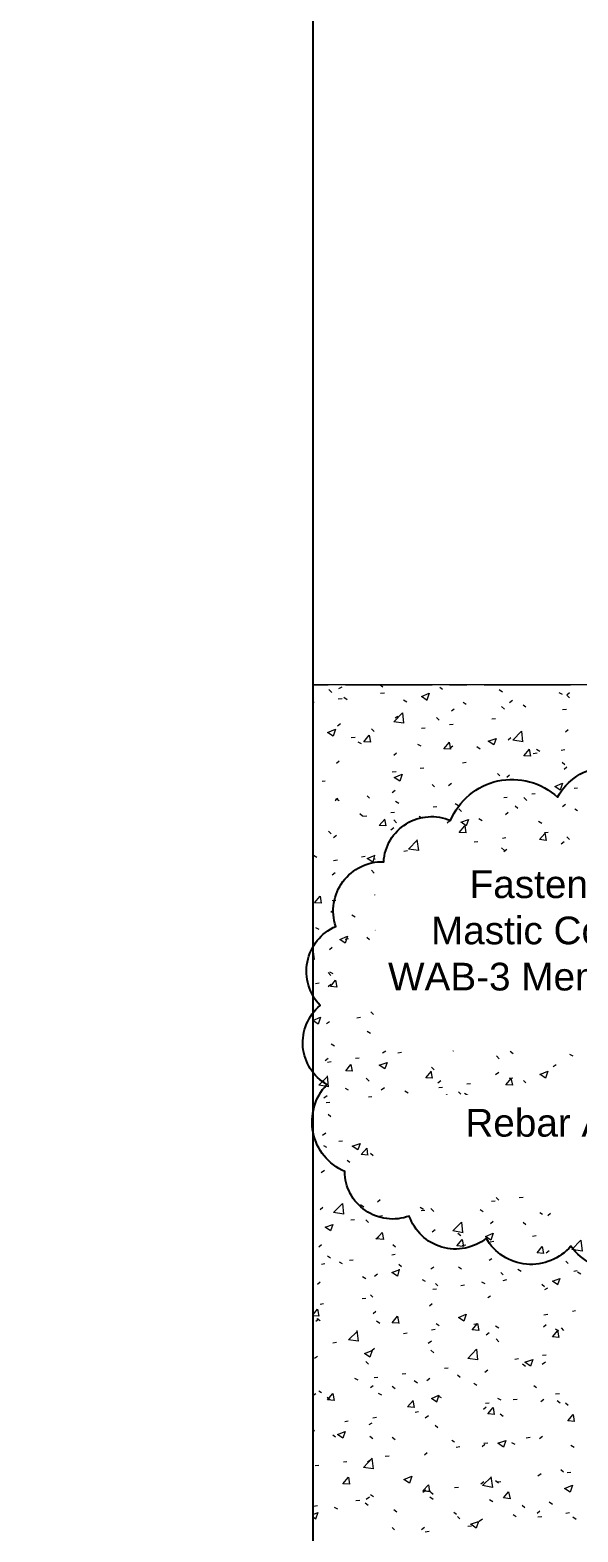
# Model space of a CAD drawing. Header units: inches. Extents: x -257 to 21868, y -296 to 108.
# Drawn here: x 213.06 to 220.97, y 13.02 to 34.7 of the extents above; entities that cross this region are included whole.
import ezdxf
from ezdxf import colors
from ezdxf.entities.mleader import LeaderData, LeaderLine
from ezdxf.enums import TextEntityAlignment as Align
from ezdxf.math import Vec2, Vec3

# ---------------------------------------------------------------- set-up
doc = ezdxf.new("R2010")
doc.units = ezdxf.units.IN
doc.header["$MEASUREMENT"] = 0
doc.linetypes.add('CENTER', pattern=[2, 1.25, -0.25, 0.25, -0.25])
doc.layers.get('Defpoints').update_dxf_attribs({"color": 3})
doc.layers.add('NSE-Border', color=156, linetype='Continuous', plot=False)
for name, color, linetype, lineweight in [('NSE-By_Others', 8, 'Continuous', 0), ('NSE-Call-Outs', 171, 'Continuous', 13), ('NSE-Elev-Title', 51, 'Continuous', 40), ('NSE-Grid', 6, 'CENTER', 13)]:
    doc.layers.add(name, color=color, linetype=linetype, lineweight=lineweight)
doc.layers.add('NSE-Detail Border', color=7, linetype='Continuous')
doc.styles.add('004 - NSSM - Standard', font='arial.ttf', dxfattribs={"height": 0.4})
doc.styles.add('008 - NSSM - Standard', font='arial.ttf', dxfattribs={"height": 0.8})

# ---------------------------------------------------------------- blocks, each defined once
blk = doc.blocks.new('*U11')
at = {"layer": 'NSE-Border', "ltscale": 0.0625, "const_width": 0.1}
blk.add_lwpolyline([(0, 0), (8.1719, 0), (8.1719, 11.3125), (0, 11.3125)], close=True, dxfattribs=at)
at = {"layer": 'Defpoints', "style": '008 - NSSM - Standard'}
blk.add_attdef('DETAIL_NUMBER', text='', height=0.1625, dxfattribs=at).set_placement((0.6562, 0.5668), align=Align.MIDDLE_CENTER)
at = {"layer": 'NSE-Elev-Title', "style": '004 - NSSM - Standard'}
for tag, p in [('DETAIL_DESCRIPTION', (1, 0.6293)), ('ARCH_REF', (1.8042, 0.4043))]:
    blk.add_attdef(tag, p, '', height=0.1, dxfattribs=at)
blk = doc.blocks.new('*U41')
blk.add_wipeout([(12, 6.4), (12, -28.069), (0, -28.069), (0, 6.4)])
at = {"layer": 'Defpoints', "transparency": 33554457}
blk.add_lwpolyline([(0, 6.4), (12, 6.4), (12, -28.069), (0, -28.069)], close=True, dxfattribs=at)

msp = doc.modelspace()

# ---------------------------------------------------------------- linework, layer by layer
at = {"layer": 'NSE-By_Others'}
msp.add_line((232.19836, 25.24386), (215.60623, 25.24386), dxfattribs=at)
for points in [[(216.4726, 25.15652), (216.39196, 25.21028), (216.48604, 25.24388)], [(216.46588, 25.15652), (216.49948, 25.24388)], [(217.37314, 25.17668), (217.41346, 25.13636)], [(217.51427, 25.19012), (217.56131, 25.217)], [(218.11239, 25.24388), (218.15271, 25.217)], [(218.9726, 25.21028), (219.01293, 25.1834)], [(219.83282, 25.17668), (219.87986, 25.14308)], [(216.43228, 25.01539), (216.4726, 24.97506)], [(216.70782, 25.10947), (216.72798, 24.9549), (216.58685, 24.98179), (216.71454, 25.10947)], [(216.68094, 25.06915), (216.72126, 25.09603)], [(216.72798, 25.10275), (216.77502, 25.07587)], [(217.10432, 24.98851), (217.15809, 24.99523)], [(217.50755, 25.04227), (217.56131, 25.04899)], [(217.58819, 25.06915), (217.63524, 25.03555)], [(218.11911, 25.12291), (218.17287, 25.12963)], [(218.44841, 25.02883), (218.49545, 25.00195)], [(218.71051, 25.07587), (218.81803, 25.12291), (218.78443, 25.02211)], [(218.71051, 25.08259), (218.79115, 25.02211)], [(219.30862, 24.99523), (219.35567, 24.96834)], [(219.86642, 24.93474), (219.90674, 24.89442)], [(219.98067, 24.98851), (220.02099, 25.02211)], [(220.17556, 24.9549), (220.21588, 24.92802)], [(220.69303, 25.13636), (220.74008, 25.10947)], [(220.80728, 25.10275), (220.8476, 25.13636)], [(220.80728, 25.09603), (220.8476, 25.05571)], [(216.08282, 24.8541), (216.13658, 24.86082)], [(218.32744, 24.76673), (218.36776, 24.79361)], [(218.92556, 24.77345), (218.96588, 24.73313)], [(219.14061, 24.86754), (219.18094, 24.90114)], [(219.72529, 24.75329), (219.77905, 24.76001)], [(220.7468, 24.8877), (220.80056, 24.89442)], [(216.66077, 24.53152), (216.7011, 24.56512)], [(217.49411, 24.65248), (217.54115, 24.68609)], [(217.9847, 24.61216), (218.02502, 24.57184)], [(218.71051, 24.61888), (218.76427, 24.6256)], [(219.11373, 24.67265), (219.1675, 24.67937)], [(220.17556, 24.42399), (220.02771, 24.44415), (220.1554, 24.57856), (220.16884, 24.42399)], [(220.78712, 24.56512), (220.82744, 24.59872)], [(216.06938, 24.49791), (216.1097, 24.47103)], [(216.1097, 24.28958), (216.1433, 24.24926)], [(216.68094, 24.35679), (216.7347, 24.36351)], [(216.92959, 24.46431), (216.97663, 24.43743)], [(217.05056, 24.45087), (217.08416, 24.41055)], [(217.08416, 24.40383), (217.13793, 24.41055)], [(217.69572, 24.48447), (217.74948, 24.49119)], [(217.78981, 24.42399), (217.83685, 24.39711)], [(218.65002, 24.39039), (218.69706, 24.36351)], [(219.10701, 24.41727), (219.12717, 24.31646), (219.03309, 24.32318), (219.11373, 24.41727)], [(219.12045, 24.3299), (219.16077, 24.36351)], [(219.51024, 24.35679), (219.55728, 24.32318)], [(219.96051, 24.45087), (220.00083, 24.48447)], [(220.26293, 24.31646), (220.28309, 24.21566), (220.189, 24.22238), (220.26965, 24.31646)], [(220.37045, 24.31646), (220.4175, 24.28958)], [(220.72663, 24.30302), (220.7804, 24.30974)], [(217.48067, 24.11485), (217.52099, 24.14845)], [(218.30728, 24.2291), (218.3476, 24.2627)], [(219.3019, 24.12157), (219.35567, 24.12829)], [(220.32341, 24.25598), (220.37717, 24.2627)], [(220.74008, 24.12829), (220.7804, 24.09469)], [(216.64061, 23.99388), (216.68094, 24.02748)], [(217.27233, 23.85275), (217.31938, 23.85947)], [(218.28712, 23.98716), (218.34088, 23.99388)], [(218.69034, 24.04093), (218.74411, 24.04765)], [(219.80594, 23.967), (219.83954, 23.9334)], [(219.94034, 23.91324), (219.98067, 23.94684)], [(220.76696, 24.02748), (220.80728, 24.06109)], [(216.25755, 23.71834), (216.30459, 23.72506)], [(216.61373, 23.6377), (216.66077, 23.61082)], [(216.66077, 23.77211), (216.71454, 23.77883)], [(217.92422, 23.64442), (217.95782, 23.61082)], [(218.28712, 23.69146), (218.32744, 23.72506)], [(218.86508, 23.80571), (218.89868, 23.77211)], [(219.10029, 23.79227), (219.14061, 23.82587)], [(220.30325, 23.6713), (220.35029, 23.67802)], [(220.91481, 23.75195), (220.96185, 23.75867)], [(216.09626, 23.45625), (216.13658, 23.42937)], [(216.62045, 23.45625), (216.66077, 23.48985)], [(216.95647, 23.42265), (216.9968, 23.39576)], [(217.04384, 23.33528), (216.96319, 23.38904), (217.07072, 23.42937)], [(216.98336, 23.48313), (217.01696, 23.44953)], [(217.03712, 23.33528), (217.07072, 23.43609)], [(217.46051, 23.57722), (217.50083, 23.61082)], [(217.47395, 23.6041), (217.52099, 23.57722)], [(218.33416, 23.56377), (218.3812, 23.53689)], [(218.87852, 23.48313), (218.93228, 23.48985)], [(219.19438, 23.53017), (219.24142, 23.50329)], [(219.24814, 23.45625), (219.28846, 23.41593)], [(219.90002, 23.61754), (219.94706, 23.62426)], [(220.06131, 23.49657), (220.10163, 23.46297)], [(220.189, 23.61754), (220.22932, 23.57722)], [(220.7468, 23.48985), (220.78712, 23.52345)], [(220.92153, 23.45625), (220.96185, 23.42937)], [(216.0425, 23.32184), (216.0761, 23.28824)], [(216.84223, 23.21431), (216.89599, 23.22103)], [(217.01696, 23.4092), (217.03712, 23.3084), (216.94303, 23.31512), (217.02368, 23.4092)], [(217.81669, 23.38904), (217.85701, 23.35544)], [(217.86373, 23.34872), (217.9175, 23.35544)], [(218.17287, 23.3084), (218.19303, 23.20759), (218.09895, 23.21431), (218.17959, 23.3084)], [(218.26696, 23.40248), (218.32072, 23.4092)], [(218.30728, 23.29496), (218.3476, 23.25463)], [(218.6769, 23.34872), (218.72395, 23.32184)], [(219.08013, 23.25463), (219.12045, 23.28824)], [(219.35567, 23.10679), (219.25486, 23.11351), (219.33551, 23.20759), (219.34895, 23.10679)], [(219.27502, 23.26136), (219.38927, 23.30168), (219.35567, 23.20759), (219.28174, 23.26136)], [(219.53712, 23.31512), (219.58416, 23.28824)], [(219.92018, 23.3756), (219.96051, 23.4092)], [(220.39733, 23.2748), (220.44438, 23.24791)], [(216.23739, 23.13367), (216.28443, 23.14039)], [(217.36642, 23.13367), (217.40674, 23.09334)], [(217.44034, 23.03958), (217.48067, 23.07318)], [(218.26696, 23.15383), (218.30728, 23.18743)], [(218.6433, 23.00598), (218.66346, 22.85141), (218.52233, 22.87157), (218.65002, 23.00598)], [(219.46991, 22.9791), (219.52368, 22.98582)], [(219.87986, 23.03286), (219.9269, 23.03958)], [(220.49142, 23.10679), (220.51158, 22.99926), (220.41077, 23.0127), (220.49142, 23.10006)], [(220.4847, 23.11351), (220.53846, 23.12023)], [(220.72663, 22.95222), (220.76696, 22.98582)], [(220.80728, 23.05302), (220.8476, 23.0127)], [(216.29115, 22.81781), (216.33819, 22.79093)], [(216.42556, 22.97238), (216.46588, 22.93205)], [(216.60029, 22.91861), (216.64061, 22.95222)], [(217.15137, 22.7842), (217.19841, 22.75732)], [(217.84357, 22.76404), (217.89733, 22.77076)], [(218.03174, 22.7842), (218.00486, 22.6834), (217.92422, 22.73716), (218.03846, 22.7842)], [(218.45513, 22.84469), (218.50889, 22.85141)], [(219.86642, 22.89173), (219.90674, 22.85141)], [(219.90002, 22.83797), (219.94034, 22.87157)], [(216.41884, 22.57587), (216.4726, 22.58259)], [(217.44034, 22.71028), (217.49411, 22.717)], [(217.9847, 22.56915), (218.02502, 22.52883)], [(218.0183, 22.74388), (218.05862, 22.717)], [(218.2468, 22.61619), (218.28712, 22.6498)], [(218.87852, 22.71028), (218.91884, 22.6834)], [(218.92556, 22.73044), (218.96588, 22.69012)], [(219.05997, 22.717), (219.10701, 22.7506)], [(219.73873, 22.67668), (219.77905, 22.64308)], [(220.36373, 22.73716), (220.38389, 22.58259), (220.24276, 22.60947), (220.37045, 22.73716)], [(220.32341, 22.55571), (220.24276, 22.60947), (220.35701, 22.65652)], [(220.31669, 22.55571), (220.35029, 22.65652)], [(220.59895, 22.63636), (220.64599, 22.60947)], [(216.58013, 22.38098), (216.62045, 22.41458)], [(217.04384, 22.40786), (217.08416, 22.36754)], [(217.42018, 22.50195), (217.46051, 22.53555)], [(219.04653, 22.34738), (219.10029, 22.3541)], [(219.44975, 22.39442), (219.50352, 22.40114)], [(219.87986, 22.30705), (219.92018, 22.33394)], [(220.06131, 22.47506), (220.11508, 22.48179)], [(220.70647, 22.41458), (220.7468, 22.44818)], [(216.08282, 22.29361), (216.10298, 22.19281), (216.00889, 22.19953), (216.08954, 22.29361)], [(216.10298, 22.24657), (216.1433, 22.20625)], [(216.68094, 22.26673), (216.64733, 22.16593), (216.56669, 22.21969), (216.68094, 22.26001)], [(217.26561, 22.092), (217.16481, 22.09872), (217.24545, 22.19281), (217.25889, 22.092)], [(217.42018, 22.13232), (217.47395, 22.13904)], [(218.03174, 22.21297), (218.08551, 22.21969)], [(219.03981, 22.18609), (219.08685, 22.21297)], [(215.98201, 21.99791), (216.02233, 21.96431)], [(215.99545, 21.94415), (216.04922, 21.95087)], [(216.84223, 21.95759), (216.88255, 21.93071)], [(217.01696, 22.07856), (217.07072, 22.08528)], [(217.40002, 21.96431), (217.44034, 21.99791)], [(217.70244, 21.92399), (217.74948, 21.89711)], [(218.22663, 22.07856), (218.26696, 22.11216)], [(219.79922, 21.93071), (219.83954, 21.89039)], [(220.65943, 21.97775), (220.71319, 21.98447)], [(220.68631, 21.88367), (220.73336, 21.91055)], [(220.74008, 22.092), (220.7804, 22.05168)], [(216.31803, 21.77614), (216.36508, 21.74926)], [(216.55997, 21.84334), (216.60029, 21.87695)], [(217.17825, 21.74254), (217.22529, 21.71566)], [(218.03846, 21.70894), (218.08551, 21.67533)], [(218.56266, 21.88367), (218.6097, 21.85679)], [(218.62314, 21.70894), (218.6769, 21.71566)], [(218.85836, 21.76942), (218.89868, 21.7291)], [(219.02637, 21.7627), (219.08013, 21.76942)], [(219.42287, 21.85006), (219.46991, 21.82318)], [(219.63793, 21.84334), (219.69169, 21.85006)], [(219.8597, 21.76942), (219.90002, 21.7963)], [(220.28309, 21.81646), (220.33013, 21.78286)], [(216.9968, 21.49388), (217.05056, 21.5006)], [(217.60836, 21.57453), (217.6554, 21.58125)], [(217.9175, 21.60141), (217.95782, 21.56781)], [(218.20647, 21.54093), (218.2468, 21.57453)], [(218.9054, 21.66861), (218.94572, 21.64173)], [(219.01965, 21.64845), (219.06669, 21.67533)], [(219.76561, 21.63501), (219.80594, 21.60141)], [(220.18228, 21.57453), (220.2226, 21.54093)], [(220.62583, 21.59469), (220.66615, 21.56781)], [(216.03577, 21.27883), (216.0761, 21.24523)], [(216.53981, 21.30571), (216.58685, 21.33931)], [(216.59357, 21.44012), (216.64061, 21.44684)], [(216.97663, 21.44012), (217.01696, 21.40652)], [(217.37986, 21.42668), (217.42018, 21.46028)], [(218.30056, 21.25195), (218.34088, 21.21162)], [(219.24142, 21.41324), (219.28174, 21.37291)], [(219.83954, 21.23179), (219.87986, 21.26539)], [(220.23604, 21.33931), (220.28309, 21.34603)], [(220.63927, 21.39308), (220.69303, 21.3998)], [(220.66615, 21.34603), (220.71319, 21.37291)], [(216.28443, 21.09066), (216.25755, 20.99657), (216.1769, 21.05033), (216.29115, 21.09066)], [(216.51965, 21.1377), (216.56669, 21.11082)], [(217.3597, 21.09066), (217.40002, 21.05033)], [(217.37986, 21.1041), (217.4269, 21.07722)], [(218.18631, 21.00329), (218.23336, 21.03689)], [(218.19975, 21.07049), (218.25352, 21.07722)], [(218.24008, 21.06377), (218.28712, 21.03689)], [(218.60298, 21.12426), (218.65674, 21.13098)], [(218.99948, 21.11082), (219.04653, 21.14442)], [(219.21454, 21.2049), (219.2683, 21.21162)], [(216.41884, 20.92937), (216.45916, 20.88904)], [(216.57341, 20.85544), (216.62045, 20.86216)], [(217.17825, 20.93609), (217.23201, 20.94281)], [(217.3597, 20.88904), (217.40002, 20.92265)], [(218.5761, 20.86888), (218.49545, 20.92265), (218.6097, 20.96297)], [(218.56938, 20.86888), (218.60298, 20.96297)], [(219.10029, 21.03017), (219.14733, 21.00329)], [(219.8597, 20.84872), (219.90002, 20.8084)], [(219.96051, 20.99657), (220.00755, 20.96297)], [(220.57879, 20.90248), (220.59895, 20.74791), (220.45782, 20.76808), (220.58551, 20.90248)], [(220.64599, 20.8084), (220.69303, 20.842)], [(220.80056, 21.01001), (220.84088, 20.97641)], [(220.89465, 20.74119), (220.814, 20.79496), (220.92153, 20.83528), (220.88793, 20.74119)], [(220.82072, 20.83528), (220.87448, 20.842)], [(220.82744, 20.95625), (220.86776, 20.92937)], [(216.16346, 20.80168), (216.21723, 20.8084)], [(216.51965, 20.76808), (216.56669, 20.80168)], [(218.91884, 20.68743), (218.95916, 20.64711)], [(218.98604, 20.57318), (219.02637, 20.60679)], [(219.77905, 20.78152), (219.79922, 20.67399), (219.70513, 20.68743), (219.77905, 20.7748)], [(219.80594, 20.70087), (219.8597, 20.70759)], [(219.81938, 20.69415), (219.8597, 20.72775)], [(220.21588, 20.75463), (220.26293, 20.76136)], [(220.93497, 20.67399), (220.95513, 20.57318), (220.86104, 20.58662), (220.94169, 20.67399)], [(217.33954, 20.35813), (217.37986, 20.38501)], [(217.77637, 20.43877), (217.83013, 20.44549)], [(217.97798, 20.52614), (218.0183, 20.48582)], [(218.16615, 20.46566), (218.21319, 20.49926)], [(218.17959, 20.48582), (218.23336, 20.49254)], [(218.79115, 20.56646), (218.84491, 20.57318)], [(216.09626, 20.20356), (216.13658, 20.16324)], [(216.1433, 20.22372), (216.19706, 20.23044)], [(216.20379, 20.31781), (216.25083, 20.2842)], [(216.49948, 20.23716), (216.54653, 20.26404)], [(216.75486, 20.30437), (216.80862, 20.31109)], [(217.03712, 20.36485), (217.07744, 20.32453)], [(217.064, 20.27748), (217.11104, 20.2506)], [(217.92422, 20.24388), (217.97126, 20.217)], [(218.79115, 20.20356), (218.83147, 20.17668)], [(219.65137, 20.16996), (219.69169, 20.14308)], [(219.79922, 20.15652), (219.84626, 20.19012)], [(220.39733, 20.20356), (220.4511, 20.21028)], [(220.63255, 20.27076), (220.67287, 20.30437)], [(216.54653, 20.09603), (216.59357, 20.06915)], [(217.40674, 20.06243), (217.45379, 20.03555)], [(218.14599, 19.93474), (218.19303, 19.96162)], [(218.26696, 20.02883), (218.314, 19.99523)], [(218.96588, 20.03555), (219.0062, 20.06915)], [(219.12717, 19.98851), (219.17422, 19.96162)], [(219.38255, 20.06915), (219.43631, 20.07587)], [(219.78577, 20.12291), (219.83954, 20.12963)], [(219.98739, 19.9549), (220.03443, 19.9213)], [(220.51158, 20.13636), (220.55862, 20.10275)], [(220.73336, 20.04899), (220.77368, 20.00867)], [(216.48604, 19.69953), (216.52637, 19.73313)], [(217.31938, 19.82049), (217.3597, 19.8541)], [(217.35298, 19.80033), (217.40674, 19.80705)], [(217.7562, 19.8541), (217.80997, 19.86082)], [(218.36776, 19.93474), (218.42153, 19.94146)], [(219.7925, 19.8877), (219.83282, 19.84738)], [(220.61239, 19.73313), (220.65271, 19.76673)], [(220.8476, 19.91458), (220.89465, 19.8877)], [(216.33147, 19.66593), (216.38524, 19.67265)], [(217.37314, 19.44415), (217.22529, 19.46431), (217.35298, 19.592)], [(217.36642, 19.44415), (217.35298, 19.59872)], [(217.91077, 19.56512), (217.9511, 19.5248)], [(218.84491, 19.66593), (218.86508, 19.56512), (218.77099, 19.57184), (218.85163, 19.66593)], [(218.85163, 19.72641), (218.89196, 19.68609)], [(218.94572, 19.49791), (218.98604, 19.53152)], [(219.77905, 19.61888), (219.8261, 19.65248)], [(220.00083, 19.56512), (220.02099, 19.46431), (219.9269, 19.47103), (220.00755, 19.56512)], [(219.97395, 19.56512), (220.02771, 19.57184)], [(220.18228, 19.53152), (220.21588, 19.49791)], [(220.4175, 19.61888), (220.53174, 19.66593), (220.49814, 19.56512), (220.4175, 19.6256)], [(216.74814, 19.45759), (216.78846, 19.43071)], [(216.96991, 19.40383), (217.01024, 19.36351)], [(217.29922, 19.28286), (217.34626, 19.31646)], [(217.60836, 19.42399), (217.64868, 19.39711)], [(217.94438, 19.2963), (217.99142, 19.30302)], [(218.12583, 19.39711), (218.17287, 19.43071)], [(218.46857, 19.38367), (218.51561, 19.35679)], [(218.95244, 19.19549), (219.07341, 19.3299), (219.09357, 19.17533), (218.94572, 19.19549)], [(218.95916, 19.43071), (219.01293, 19.43743)], [(219.24142, 19.37023), (219.27502, 19.33662)], [(219.32879, 19.35006), (219.37583, 19.32318)], [(219.36239, 19.48447), (219.41615, 19.49119)], [(220.189, 19.31646), (220.23604, 19.28286)], [(216.02905, 19.24254), (216.06938, 19.20222)], [(216.46588, 19.16189), (216.5062, 19.19549)], [(216.82879, 19.17533), (216.74814, 19.2291), (216.85567, 19.27614), (216.82206, 19.17533)], [(216.92959, 19.16189), (216.97663, 19.16861)], [(217.33282, 19.21566), (217.38658, 19.22238)], [(218.30056, 19.20894), (218.34088, 19.17533)], [(219.14733, 19.04765), (219.06669, 19.10141), (219.17422, 19.14845), (219.14061, 19.04765)], [(219.75889, 19.08125), (219.80594, 19.11485)], [(220.59223, 19.19549), (220.63255, 19.2291)], [(216.41884, 18.88636), (216.45916, 18.84603)], [(217.3597, 19.04765), (217.40002, 19.01404)], [(218.11239, 18.85947), (218.15271, 18.89308)], [(218.92556, 18.96028), (218.96588, 18.99388)], [(219.55056, 18.92668), (219.60432, 18.9334)], [(220.57206, 19.06109), (220.61911, 19.06781)], [(220.79384, 18.967), (220.83416, 18.9334)], [(216.44572, 18.62426), (216.48604, 18.65786)], [(216.75486, 18.65786), (216.77502, 18.55705), (216.68094, 18.56377), (216.76158, 18.65786)], [(217.27905, 18.74523), (217.3261, 18.77883)], [(217.51427, 18.65786), (217.56803, 18.66458)], [(218.53577, 18.79227), (218.58954, 18.79899)], [(218.939, 18.84603), (218.99276, 18.85275)], [(219.85298, 18.80571), (219.8933, 18.77211)], [(220.57206, 18.65786), (220.61239, 18.69146)], [(216.43228, 18.6377), (216.47932, 18.6041)], [(216.49948, 18.53017), (216.55325, 18.53689)], [(216.90943, 18.57722), (216.95647, 18.59066)], [(217.2925, 18.59738), (217.33954, 18.57049)], [(217.93766, 18.45625), (217.83685, 18.46297), (217.9175, 18.55705), (217.93094, 18.45625)], [(217.97126, 18.48313), (218.01158, 18.44953)], [(218.15271, 18.56377), (218.19975, 18.53017)], [(218.9054, 18.42265), (218.94572, 18.45625)], [(218.91212, 18.64442), (218.95244, 18.61082)], [(219.09357, 18.35544), (218.99276, 18.36216), (219.07341, 18.44953)], [(219.01293, 18.52345), (219.05997, 18.49657)], [(219.08685, 18.34872), (219.07341, 18.45625)], [(219.74545, 18.54361), (219.78577, 18.57722)], [(219.87314, 18.48985), (219.92018, 18.46297)], [(220.13524, 18.49657), (220.10836, 18.39576), (220.02771, 18.44953), (220.14196, 18.49657)], [(220.14196, 18.42937), (220.19572, 18.43609)], [(220.5519, 18.47641), (220.59895, 18.48985)], [(220.73336, 18.44953), (220.7804, 18.42265)], [(216.7683, 18.41593), (216.81534, 18.38904)], [(217.0304, 18.32184), (217.07072, 18.28824)], [(217.25889, 18.20759), (217.30594, 18.24119)], [(217.63524, 18.38232), (217.67556, 18.35544)], [(218.09223, 18.32184), (218.13255, 18.35544)], [(218.49545, 18.342), (218.53577, 18.31512)], [(218.51561, 18.21431), (218.56938, 18.22103)], [(219.12717, 18.29496), (219.18094, 18.30168)], [(219.35567, 18.3084), (219.40271, 18.28152)], [(220.21588, 18.2748), (220.26293, 18.24119)], [(216.08954, 18.16055), (216.12986, 18.12023)], [(216.42556, 18.08662), (216.46588, 18.12023)], [(217.09088, 18.02614), (217.14465, 18.03286)], [(218.11239, 18.16055), (218.16615, 18.16727)], [(219.72529, 18.00598), (219.76561, 18.03958)], [(220.5519, 18.12023), (220.59223, 18.15383)], [(220.72663, 18.00598), (220.76696, 17.96566)], [(216.0761, 17.89173), (216.12986, 17.89845)], [(216.1097, 17.81781), (216.15674, 17.7842)], [(216.47932, 17.94549), (216.53309, 17.95222)], [(218.07206, 17.7842), (218.11239, 17.81781)], [(218.78443, 17.9791), (218.75083, 17.87829), (218.67018, 17.93205), (218.78443, 17.97238)], [(218.88524, 17.88501), (218.92556, 17.91861)], [(219.71857, 17.79093), (219.77233, 17.79765)], [(219.78577, 17.84469), (219.8261, 17.80437)], [(220.1218, 17.84469), (220.17556, 17.85141)], [(220.73336, 17.92533), (220.78712, 17.93205)], [(216.4054, 17.54899), (216.44572, 17.58259)], [(216.96991, 17.77748), (217.01696, 17.7506)], [(217.24545, 17.66996), (217.28577, 17.70356)], [(217.58819, 17.60275), (217.44034, 17.62963), (217.56803, 17.75732), (217.58147, 17.60275)], [(217.83013, 17.74388), (217.87717, 17.71028)], [(218.09223, 17.57587), (218.14599, 17.58259)], [(218.69034, 17.70356), (218.73739, 17.67668)], [(218.70379, 17.65652), (218.75755, 17.66324)], [(218.84491, 17.6834), (218.88524, 17.64308)], [(219.55728, 17.66996), (219.5976, 17.64308)], [(220.4175, 17.62963), (220.45782, 17.60275)], [(220.53174, 17.58259), (220.57206, 17.61619)], [(216.6675, 17.3877), (216.72126, 17.39442)], [(217.00352, 17.34066), (216.90271, 17.34738), (216.98336, 17.44146), (216.9968, 17.34066)], [(216.96319, 17.36082), (217.00352, 17.32049)], [(217.689, 17.52211), (217.74276, 17.52883)], [(217.90405, 17.52211), (217.94438, 17.48179)], [(218.86508, 17.34738), (218.9054, 17.38098)], [(219.30862, 17.33394), (219.16077, 17.36082), (219.28846, 17.48851), (219.3019, 17.34066)], [(219.70513, 17.46834), (219.74545, 17.50195)], [(220.17556, 17.48851), (220.21588, 17.4549)], [(216.02905, 17.19953), (216.06266, 17.1592)], [(216.05594, 17.30705), (216.1097, 17.31377)], [(217.22529, 17.13232), (217.26561, 17.16593)], [(218.0519, 17.24657), (218.09223, 17.28017)], [(218.29384, 17.16593), (218.33416, 17.13232)], [(219.2347, 17.32722), (219.27502, 17.29361)], [(219.29518, 17.15248), (219.34895, 17.1592)], [(219.69841, 17.20625), (219.75217, 17.21297)], [(220.30997, 17.28689), (220.36373, 17.29361)], [(216.06938, 16.93743), (216.0425, 16.83662), (215.96185, 16.89039), (216.0761, 16.93743)], [(216.38524, 17.01136), (216.42556, 17.04496)], [(216.66077, 16.95087), (216.7011, 16.92399)], [(217.35298, 17.00463), (217.3933, 16.97103)], [(217.52099, 16.91727), (217.56131, 16.89039)], [(217.66884, 16.93743), (217.7226, 16.94415)], [(218.2804, 17.01808), (218.32744, 17.0248)], [(219.68497, 16.93743), (219.72529, 16.96431)], [(220.51158, 17.04496), (220.5519, 17.07856)], [(220.79384, 16.92399), (220.82744, 16.89039)], [(216.13658, 16.77614), (216.18362, 16.74254)], [(216.24411, 16.74926), (216.29787, 16.7627)], [(216.41212, 16.84334), (216.45244, 16.80974)], [(216.9968, 16.73582), (217.04384, 16.70894)], [(217.26561, 16.88367), (217.31266, 16.89039)], [(217.85701, 16.70222), (217.90405, 16.67533)], [(218.03174, 16.70894), (218.07206, 16.74254)], [(218.38793, 16.80974), (218.36104, 16.70894), (218.2804, 16.7627), (218.39465, 16.80302)], [(218.3812, 16.88367), (218.42153, 16.85006)], [(218.84491, 16.81646), (218.88524, 16.84334)], [(219.24142, 16.84334), (219.28846, 16.81646)], [(219.85298, 16.7627), (219.88658, 16.7291)], [(220.10163, 16.80974), (220.14868, 16.78286)], [(220.90809, 16.78286), (220.95513, 16.78958)], [(220.96185, 16.76942), (221.00889, 16.74254)], [(216.36508, 16.47372), (216.4054, 16.50732)], [(217.20513, 16.59469), (217.24545, 16.62829)], [(218.71723, 16.66189), (218.76427, 16.63501)], [(218.8718, 16.52076), (218.92556, 16.52748)], [(218.91212, 16.60141), (218.94572, 16.56781)], [(219.27502, 16.57453), (219.32879, 16.58125)], [(219.57744, 16.62829), (219.62448, 16.60141)], [(219.88658, 16.64845), (219.94034, 16.66189)], [(220.44438, 16.59469), (220.4847, 16.56109)], [(220.49142, 16.51404), (220.53174, 16.54093)], [(220.67959, 16.58125), (220.59895, 16.63501), (220.70647, 16.67533), (220.67287, 16.58125)], [(217.0304, 16.27883), (217.07072, 16.24523)], [(217.24545, 16.30571), (217.2925, 16.31243)], [(217.85029, 16.38636), (217.90405, 16.39308)], [(217.97126, 16.44012), (218.00486, 16.40652)], [(218.82475, 16.27883), (218.86508, 16.31243)], [(219.66481, 16.3998), (219.70513, 16.42668)], [(216.05594, 16.18474), (216.0761, 16.03017), (215.93497, 16.05705), (216.06266, 16.18474)], [(216.08954, 16.11754), (216.12986, 16.08394)], [(216.33819, 16.1377), (216.37852, 16.1041)], [(216.83551, 16.25195), (216.88927, 16.25867)], [(217.18497, 16.05705), (217.22529, 16.09066)], [(217.19841, 16.09738), (217.24545, 16.07049)], [(218.01158, 16.1713), (218.0519, 16.2049)], [(218.05862, 16.06377), (218.10567, 16.03017)], [(218.3812, 16.03017), (218.28712, 16.03689), (218.36104, 16.13098), (218.3812, 16.02345)], [(220.47798, 16.15114), (220.53174, 16.15786)], [(220.88793, 16.2049), (220.93497, 16.21162)], [(216.34491, 15.93609), (216.38524, 15.96969)], [(217.77637, 15.92265), (217.79653, 15.76808), (217.6554, 15.78824), (217.78309, 15.91593)], [(218.44841, 15.88232), (218.50217, 15.88904)], [(218.85163, 15.93609), (218.9054, 15.94281)], [(218.91884, 16.02345), (218.96588, 15.99657)], [(219.46319, 16.01673), (219.51696, 16.02345)], [(219.64465, 15.86216), (219.68497, 15.89576)], [(219.77905, 15.98985), (219.8261, 15.96297)], [(220.47126, 15.97641), (220.51158, 16.01001)], [(220.67287, 15.92265), (220.69303, 15.82184), (220.59895, 15.83528), (220.67959, 15.92265)], [(220.63927, 15.94953), (220.68631, 15.92265)], [(220.72663, 15.96297), (220.76024, 15.92265)], [(216.41212, 15.61351), (216.46588, 15.62023)], [(216.81534, 15.66727), (216.86911, 15.67399)], [(217.4269, 15.74791), (217.48067, 15.75463)], [(217.99142, 15.63367), (218.03174, 15.66727)], [(218.80459, 15.74119), (218.85163, 15.7748)], [(218.84491, 15.64039), (218.88524, 15.60006)], [(219.78577, 15.80168), (219.8261, 15.76136)], [(216.32475, 15.40517), (216.36508, 15.43205)], [(217.16481, 15.52614), (217.20513, 15.55302)], [(217.90405, 15.4791), (217.94438, 15.43877)], [(220.05459, 15.5127), (220.10836, 15.51942)], [(220.16884, 15.44549), (220.20916, 15.41189)], [(220.4511, 15.43877), (220.49814, 15.47238)], [(220.45782, 15.56646), (220.51158, 15.57318)], [(216.02233, 15.31109), (216.06938, 15.2842)], [(216.88255, 15.27076), (216.92959, 15.24388)], [(216.96319, 15.31781), (217.00352, 15.27748)], [(217.74276, 15.23716), (217.78981, 15.21028)], [(218.02502, 15.24388), (218.07879, 15.2506)], [(218.42825, 15.29765), (218.48201, 15.30437)], [(218.60298, 15.20356), (218.65002, 15.16996)], [(218.78443, 15.20356), (218.83147, 15.23716)], [(219.03981, 15.37829), (219.09357, 15.38501)], [(219.22798, 15.2842), (219.2683, 15.2506)], [(219.62448, 15.32453), (219.66481, 15.35813)], [(215.98873, 14.97506), (216.0425, 14.98179)], [(216.02233, 15.15652), (216.06266, 15.11619)], [(216.36508, 15.09603), (216.4054, 15.06243)], [(216.39196, 15.02883), (216.44572, 15.03555)], [(216.61373, 15.02211), (216.53309, 15.07587), (216.64733, 15.11619)], [(216.60701, 15.02211), (216.64061, 15.11619)], [(217.00352, 15.10947), (217.05728, 15.11619)], [(217.14465, 14.98851), (217.18497, 15.01539)], [(217.22529, 15.05571), (217.26561, 15.02883)], [(217.34626, 14.96162), (217.38658, 14.92802)], [(217.97126, 15.10275), (218.01158, 15.12963)], [(218.08551, 15.02211), (218.13255, 14.99523)], [(218.28712, 15.12291), (218.32744, 15.08931)], [(218.93228, 14.8877), (218.85163, 14.94146), (218.95916, 14.98851), (218.92556, 14.8877)], [(218.94572, 14.98179), (218.99276, 14.9549)], [(219.46319, 15.16324), (219.51024, 15.13636)], [(220.33013, 15.12963), (220.37045, 15.10275)], [(220.64599, 15.00867), (220.69975, 15.01539)], [(216.30459, 14.86754), (216.35163, 14.89442)], [(216.4054, 14.80033), (216.44572, 14.76673)], [(218.58282, 14.91458), (218.60298, 14.81377), (218.50889, 14.82049), (218.58954, 14.91458)], [(218.61642, 14.74657), (218.66346, 14.75329)], [(219.60432, 14.78689), (219.64465, 14.82049)], [(219.6312, 14.87426), (219.68497, 14.88098)], [(219.76561, 14.71297), (219.66481, 14.71969), (219.74545, 14.81377), (219.75889, 14.71297)], [(219.80594, 14.94818), (219.85298, 14.9213)], [(220.03443, 14.92802), (220.08819, 14.93474)], [(220.43094, 14.90114), (220.47798, 14.93474)], [(220.66615, 14.91458), (220.71319, 14.88098)], [(220.78712, 14.88098), (220.82744, 14.84738)], [(217.60163, 14.61216), (217.64868, 14.61888)], [(217.9511, 14.56512), (217.99814, 14.592)], [(218.00486, 14.66593), (218.05862, 14.67265)], [(218.76427, 14.66593), (218.81131, 14.69953)], [(218.9054, 14.5584), (218.94572, 14.5248)], [(219.84626, 14.71969), (219.88658, 14.68609)], [(220.92153, 14.61216), (220.82072, 14.61888), (220.90137, 14.71297), (220.91481, 14.61216)], [(215.96857, 14.39711), (216.02233, 14.40383)], [(216.28443, 14.3299), (216.33147, 14.36351)], [(216.55997, 14.45087), (216.60701, 14.42399)], [(216.58013, 14.47775), (216.63389, 14.48447)], [(217.12448, 14.45087), (217.16481, 14.48447)], [(217.4269, 14.41727), (217.46723, 14.39039)], [(217.96454, 14.39711), (218.00486, 14.36351)], [(218.28712, 14.38367), (218.32744, 14.35006)], [(219.14733, 14.34334), (219.18766, 14.31646)], [(220.2226, 14.37695), (220.27637, 14.38367)], [(220.41077, 14.36351), (220.45782, 14.39711)], [(217.02368, 14.23582), (217.064, 14.20222)], [(218.18631, 14.10813), (218.24008, 14.11485)], [(218.75083, 14.12829), (218.79115, 14.16189)], [(219.20782, 14.24254), (219.26158, 14.24926)], [(219.58416, 14.24926), (219.62448, 14.28286)], [(219.61104, 14.2963), (219.66481, 14.30302)], [(220.00755, 14.30974), (220.05459, 14.28286)], [(220.86776, 14.26942), (220.91481, 14.24254)], [(216.08282, 14.07453), (216.12314, 14.04093)], [(216.49276, 13.90652), (216.51293, 13.80571), (216.41884, 13.81243), (216.49948, 13.90652)], [(217.10432, 13.91324), (217.14465, 13.94684)], [(217.17153, 13.97372), (217.22529, 13.98044)], [(217.58147, 14.02748), (217.62852, 14.0342)], [(217.99142, 14.08125), (218.01158, 13.92668), (217.87045, 13.94684), (217.99814, 14.08125)], [(217.93094, 14.02748), (217.97798, 14.06109)], [(220.71991, 13.91996), (220.76024, 13.88636)], [(220.814, 13.87291), (220.86776, 13.87963)], [(216.15674, 13.83931), (216.21051, 13.84603)], [(216.26427, 13.79227), (216.31131, 13.82587)], [(217.67556, 13.7049), (217.57475, 13.71162), (217.6554, 13.80571), (217.66884, 13.7049)], [(218.83147, 13.59738), (218.73067, 13.61082), (218.81131, 13.69818), (218.82475, 13.59738)], [(219.18766, 13.65786), (219.24142, 13.66458)], [(219.564, 13.71162), (219.61104, 13.74523)], [(219.71185, 13.81243), (219.73201, 13.65786), (219.59088, 13.68474), (219.71857, 13.81243)], [(219.77905, 13.75867), (219.81938, 13.72506)], [(219.79922, 13.73851), (219.85298, 13.74523)], [(220.39061, 13.82587), (220.43766, 13.85947)], [(216.25083, 13.63098), (216.29115, 13.6041)], [(217.11104, 13.59066), (217.15137, 13.56377)], [(217.76293, 13.46969), (217.81669, 13.47641)], [(217.91077, 13.48985), (217.95782, 13.52345)], [(217.97126, 13.55705), (218.0183, 13.53017)], [(218.73067, 13.59066), (218.77099, 13.62426)], [(218.78443, 13.6041), (218.83819, 13.61082)], [(218.83147, 13.52345), (218.87852, 13.48985)], [(218.83819, 13.59738), (218.87852, 13.56377)], [(219.69169, 13.48313), (219.73873, 13.45625)], [(220.5519, 13.44953), (220.59895, 13.41593)], [(216.25083, 13.25463), (216.29115, 13.28824)], [(216.58685, 13.41593), (216.63389, 13.38232)], [(216.74814, 13.33528), (216.8019, 13.342)], [(216.95647, 13.2748), (216.9968, 13.23447)], [(217.08416, 13.3756), (217.12448, 13.4092)], [(217.18497, 13.20087), (217.10432, 13.25463), (217.21185, 13.29496), (217.17825, 13.20087)], [(217.15137, 13.38904), (217.20513, 13.39576)], [(217.44706, 13.3756), (217.49411, 13.34872)], [(217.89733, 13.43609), (217.93766, 13.40248)], [(218.30728, 13.342), (218.35432, 13.3084)], [(219.17422, 13.30168), (219.21454, 13.2748)], [(219.22798, 13.24119), (219.26158, 13.20759)], [(220.03443, 13.26808), (220.07475, 13.24119)], [(220.16212, 13.40248), (220.20244, 13.36888)], [(220.37717, 13.28824), (220.4175, 13.32184)], [(220.39061, 13.23447), (220.44438, 13.24119)], [(220.79384, 13.28824), (220.8476, 13.29496)], [(220.89465, 13.23447), (220.94169, 13.20087)], [(216.01561, 13.11351), (216.05594, 13.07318)], [(218.28712, 13.0799), (218.32072, 13.0463)], [(218.71051, 13.05302), (218.75083, 13.08662)], [(218.76427, 13.01942), (218.81803, 13.02614)], [(219.37583, 13.10006), (219.42959, 13.10679)], [(219.41615, 13.12695), (219.5304, 13.16727), (219.4968, 13.07318), (219.42287, 13.12695)], [(219.54384, 13.17399), (219.59088, 13.20759)]]:
    msp.add_lwpolyline(points, dxfattribs=at)
for points in [[(218.44841, 24.69281), (218.30728, 24.71297), (218.43497, 24.84066)], [(216.79518, 24.61888), (216.81534, 24.51808), (216.72126, 24.5248)], [(217.46723, 24.60544), (217.43362, 24.50463), (217.35298, 24.5584)], [(217.9511, 24.51808), (217.97126, 24.41727), (217.87717, 24.42399)], [(219.78577, 24.47103), (219.75217, 24.37695), (219.67153, 24.43071)], [(216.1097, 24.08125), (216.0761, 23.98716), (215.99545, 24.04093)], [(218.42825, 23.95356), (218.39465, 23.85275), (218.314, 23.90652)], [(220.7468, 23.82587), (220.71319, 23.72506), (220.63255, 23.77883)], [(216.94303, 23.12023), (216.8019, 23.14039), (216.92287, 23.2748)], [(218.99948, 22.13232), (218.96588, 22.03824), (218.88524, 22.092)], [(218.40137, 22.092), (218.42153, 21.99119), (218.32072, 21.99791)], [(219.55728, 21.99119), (219.57744, 21.89039), (219.48336, 21.89711)], [(220.71319, 21.89039), (220.73336, 21.78958), (220.63927, 21.7963)], [(217.64196, 21.61485), (217.60836, 21.51404), (217.52771, 21.56781)], [(219.96051, 21.48716), (219.9269, 21.38636), (219.84626, 21.44012)], [(217.15809, 21.27883), (217.01696, 21.30571), (217.13793, 21.4334)], [(216.31131, 21.08394), (216.33147, 20.98313), (216.23067, 20.98985)], [(218.87852, 21.01673), (218.73739, 21.03689), (218.85836, 21.16458)], [(217.46723, 20.98313), (217.48739, 20.88232), (217.3933, 20.88904)], [(218.62314, 20.88232), (218.6433, 20.78152), (218.54922, 20.78824)], [(217.25217, 20.44549), (217.21857, 20.34469), (217.13793, 20.39845)], [(219.57072, 20.31781), (219.53712, 20.217), (219.45647, 20.27076)], [(216.53309, 19.86754), (216.55325, 19.76673), (216.45916, 19.77345)], [(217.689, 19.76673), (217.70916, 19.66593), (217.61508, 19.67265)], [(218.21319, 19.79361), (218.17959, 19.69953), (218.09895, 19.75329)], [(220.814, 18.90652), (220.67287, 18.9334), (220.79384, 19.06109)], [(217.82341, 18.62426), (217.78981, 18.53017), (217.70916, 18.58394)], [(220.22932, 18.34872), (220.24948, 18.24791), (220.14868, 18.26136)], [(216.46588, 18.10679), (216.43228, 18.00598), (216.35163, 18.05974)], [(217.4269, 17.4549), (217.3933, 17.36082), (217.31938, 17.41458)], [(218.13927, 17.34066), (218.15943, 17.23985), (218.05862, 17.24657)], [(219.29518, 17.23985), (219.31534, 17.13904), (219.22126, 17.14576)], [(219.74545, 17.32722), (219.71185, 17.22641), (219.6312, 17.28017)], [(220.4511, 17.13904), (220.47126, 17.03824), (220.37717, 17.04496)], [(221.02905, 17.07184), (220.8812, 17.092), (221.00889, 17.22641)], [(216.04922, 16.33259), (216.06938, 16.23179), (215.96857, 16.23851)], [(217.03712, 16.28555), (217.00352, 16.19146), (216.92287, 16.24523)], [(217.20513, 16.23179), (217.22529, 16.13098), (217.1312, 16.1377)], [(219.35567, 16.15786), (219.32206, 16.05705), (219.24142, 16.11082)], [(219.51696, 16.02345), (219.53712, 15.92265), (219.44303, 15.93609)], [(217.99814, 15.63367), (217.96454, 15.53958), (217.88389, 15.59334)], [(219.51696, 15.49926), (219.37583, 15.51942), (219.50352, 15.65383)], [(220.31669, 15.50598), (220.28309, 15.41189), (220.20244, 15.46566)], [(216.27099, 15.11619), (216.29115, 15.01539), (216.19706, 15.02211)], [(217.4269, 15.01539), (217.44706, 14.91458), (217.35298, 14.9213)], [(216.29115, 14.19549), (216.15002, 14.21566), (216.27099, 14.35006)], [(217.60836, 14.46431), (217.57475, 14.37023), (217.49411, 14.42399)], [(219.9269, 14.33662), (219.8933, 14.24254), (219.81266, 14.2963)], [(216.25083, 13.94684), (216.21723, 13.85275), (216.13658, 13.90652)], [(218.56938, 13.81915), (218.53577, 13.71834), (218.45513, 13.77211)], [(220.88793, 13.69146), (220.85432, 13.59066), (220.77368, 13.64442)], [(219.96723, 13.59738), (219.98739, 13.49657), (219.8933, 13.51001)]]:
    msp.add_lwpolyline(points, close=True, dxfattribs=at)
at = {"layer": 'NSE-Grid'}
msp.add_line((213.61244, 25.24386), (245.87079, 25.24396), dxfattribs=at)

# ---------------------------------------------------------------- next in the draw order: block references
at = {"layer": 'NSE-Detail Border', "xscale": 4, "yscale": 4, "zscale": 4}
msp.add_blockref('*U11', (215.60623, 0.25), dxfattribs=at)

# ---------------------------------------------------------------- next in the draw order: block references
msp.add_blockref('*U41', (205.1381, 32.02789))

# ---------------------------------------------------------------- next in the draw order: leaders
at = {"layer": 'NSE-Call-Outs'}
ml = msp.add_multileader_mtext('Standard', dxfattribs=at)
ml.set_content('Fastener to be Set in Mastic Compatible with WAB-3 Membrane, GC to Coordinate', color=256, style='004 - NSSM - Standard')
ml.set_leader_properties(color=256)
ml.build(insert=Vec2(0, 0))
ml.multileader.update_dxf_attribs({"dogleg_length": 1, "arrow_head_size": 0.4})
ctx = ml.context
ctx.base_point, ctx.char_height, ctx.arrow_head_size, ctx.landing_gap_size, ctx.plane_origin = Vec3(217.85248, 22.36318), 0.4, 0.4, 0.4, Vec3(226.45244, 24.47775)
ctx.text_align_type = 2
notes = []
notes.append((ctx, [(0, (1, 1, 0), (225.99082, 22.36318), (-1, 0), 1, [(0, [(226.45244, 24.47775)], 0, [])])]))
ctx.mtext.insert, ctx.mtext.width, ctx.mtext.alignment, ctx.mtext.flow_direction = Vec3(224.59082, 22.56659), 6.3501114, 3, 5
ctx.mtext.has_bg_fill, ctx.mtext.bg_color, ctx.mtext.bg_scale_factor, ctx.mtext.bg_transparency, ctx.mtext.use_window_bg_color = 1, -1027028792, 1.5, 0, 1
for ctx, leaders in notes:
    for number, flags, end, landing, length, lines in leaders:
        leader = LeaderData()
        leader.index, (leader.has_last_leader_line, leader.has_dogleg_vector, leader.attachment_direction) = number, flags
        leader.last_leader_point, leader.dogleg_vector, leader.dogleg_length = Vec3(end), Vec3(landing), length
        for number, points, colour, breaks in lines:
            line = LeaderLine()
            line.index, line.vertices, line.color, line.breaks = number, Vec3.list(points), colors.encode_raw_color(colour), breaks
            leader.lines.append(line)
        ctx.leaders.append(leader)

# ---------------------------------------------------------------- next in the draw order: leaders
ml = msp.add_multileader_mtext('Standard', dxfattribs=at)
ml.set_content('Rebar Anchor Where Occurs', color=256, style='004 - NSSM - Standard')
ml.set_leader_properties(color=256)
ml.build(insert=Vec2(0, 0))
ml.multileader.update_dxf_attribs({"dogleg_length": 1, "arrow_head_size": 0.4})
ctx = ml.context
ctx.base_point, ctx.char_height, ctx.arrow_head_size, ctx.landing_gap_size, ctx.plane_origin = Vec3(219.0091, 18.91957), 0.4, 0.4, 0.4, Vec3(226.45244, 21.03415)
ctx.text_align_type = 2
notes = []
notes.append((ctx, [(0, (1, 1, 0), (225.99082, 18.91957), (-1, 0), 1, [(0, [(228.10296, 21.67959)], 0, [])])]))
ctx.mtext.insert, ctx.mtext.width, ctx.mtext.alignment, ctx.mtext.flow_direction = Vec3(224.59082, 19.12299), 6.3501114, 3, 5
ctx.mtext.has_bg_fill, ctx.mtext.bg_color, ctx.mtext.bg_scale_factor, ctx.mtext.bg_transparency, ctx.mtext.use_window_bg_color = 1, -1027028792, 1.5, 0, 1
for ctx, leaders in notes:
    for number, flags, end, landing, length, lines in leaders:
        leader = LeaderData()
        leader.index, (leader.has_last_leader_line, leader.has_dogleg_vector, leader.attachment_direction) = number, flags
        leader.last_leader_point, leader.dogleg_vector, leader.dogleg_length = Vec3(end), Vec3(landing), length
        for number, points, colour, breaks in lines:
            line = LeaderLine()
            line.index, line.vertices, line.color, line.breaks = number, Vec3.list(points), colors.encode_raw_color(colour), breaks
            leader.lines.append(line)
        ctx.leaders.append(leader)

# ---------------------------------------------------------------- next in the draw order: linework, layer by layer
msp.add_lwpolyline([(222.24877, 17.15918, -0.52056705), (220.86541, 17.1431, -0.52056705), (220.86541, 17.1431, -0.52056705), (219.64291, 17.25567, -0.52056705), (219.64291, 17.25567, -0.52056705), (218.533, 17.5773, -0.52056705), (218.533, 17.5773, -0.52056705), (217.60003, 18.22056, -0.52056705), (217.60003, 18.22056, -0.52056705), (217.34266, 19.47491, -0.52056705), (217.34266, 19.47491, -0.52056705), (217.24615, 20.6167, -0.52056705), (217.24615, 20.6167, -0.52056705), (217.47136, 21.75847, -0.52056705), (217.47136, 21.75847, -0.52056705), (218.16304, 22.6912, -0.52056705), (218.16304, 22.6912, -0.52056705), (219.12817, 23.28622, -0.52056705), (219.12817, 23.28622, -0.52056705), (220.67239, 23.62392, -0.52056705), (220.67239, 23.62392, -0.52056705), (222.08791, 23.76866, -0.52056705)], format="xyb")

doc.saveas('drawing.dxf')
